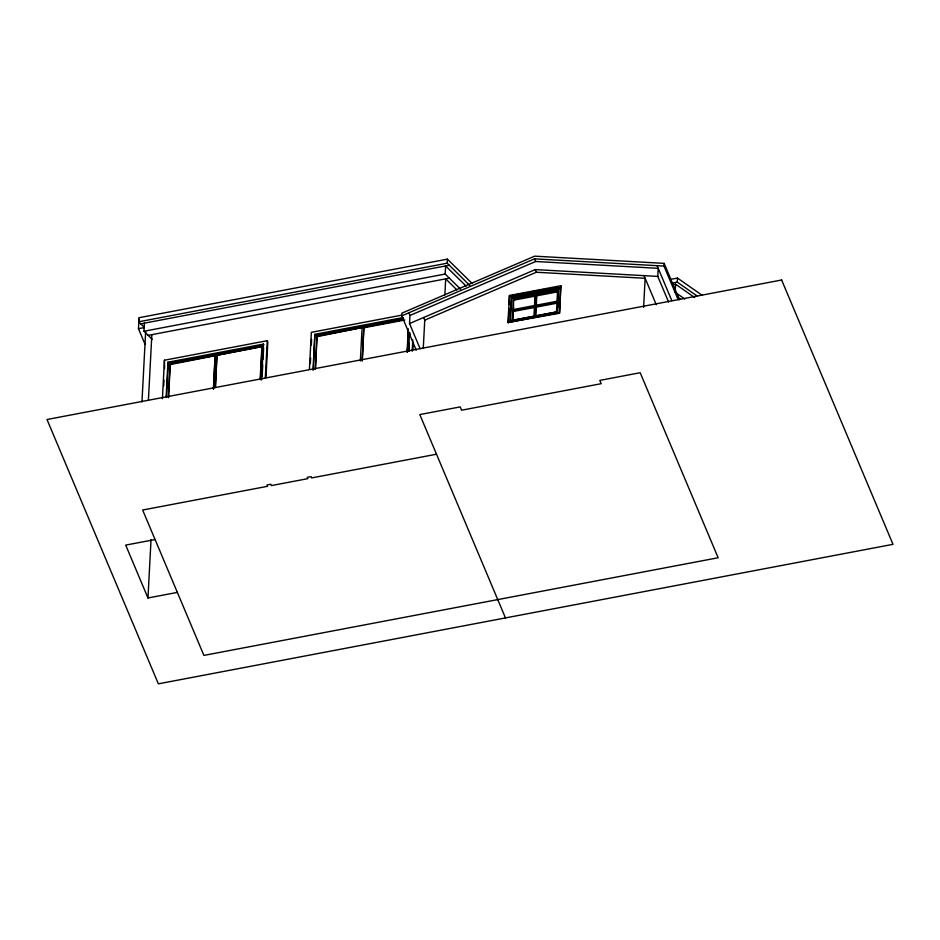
<?xml version="1.0" encoding="UTF-8"?>
<svg xmlns="http://www.w3.org/2000/svg" width="940" height="940" viewBox="0 0 940 940"><rect width="100%" height="100%" fill="white"/><g stroke="black" fill="none" stroke-linecap="round" stroke-linejoin="round"><path stroke-width="1.41" d="M143.832 326.897L138.65 321.786L138.862 317.744L447.405 259.146L472.045 283.398M145.16 344.534L138.474 328.671L138.967 319.224M152.292 339.411L143.985 331.244L144.407 323.149M141.975 401.838L145.653 331.585M148.391 400.416L151.845 334.652M177.355 592.4L147.968 597.981L151.035 539.607M162.409 398.724L164.418 360.22L267.266 340.691L267.829 342.007L265.961 377.669M163.713 385.788L164.007 380.077M164.606 368.68L164.418 360.22M166.145 396.692L167.954 362.217L263.459 344.087L263.788 344.874L168.284 363.016L166.486 397.479M168.319 397.185L170.058 364.015L261.884 346.578L170.281 364.544L168.542 397.714M213.427 388.902L215.166 355.731L216.999 355.39L215.331 387.115M213.533 389.172L215.049 355.473M215.448 387.374L216.882 355.12M260.145 379.748L261.884 346.578M260.439 378.832L260.827 371.617M261.05 367.293L261.802 352.876M261.579 379.983L263.459 344.087M262.131 376.47L262.742 364.978M263.036 359.245L263.635 347.753M265.327 377.774L267.266 340.691M309.401 369.397L311.352 332.325L401.345 315.229M310.341 363.592L310.635 357.882M311.305 345.051L311.61 339.352M312.997 370.219L314.877 334.323L403.26 317.544M313.408 369.573L314.877 334.323M315.241 369.279L316.98 336.109L403.19 319.741M315.546 368.363L316.98 336.109M360.349 360.995L362.088 327.837L363.921 327.484L362.182 360.654M362.299 360.913L363.815 327.226M416.244 350.209L401.768 315.852L401.909 313.149L534.696 256.162L664.122 263.365L679.432 299.719M407.067 351.842L408.277 328.765M407.29 352.371L407.525 348.047M407.666 345.156L408.43 330.739M420.098 348.67L409.523 323.56L409.946 315.464L408.829 312.82M408.571 350.644L409.476 333.418M408.912 351.443L409.358 342.83M409.734 335.651L409.887 332.772M412.178 351.29L412.778 339.88M412.883 349.762L413.259 342.63M423.305 347.741L424.751 320.14L423.635 317.497M460.623 289.226L445.184 274.045L445.607 265.95L466.123 286.136M444.855 294.925L445.689 278.851L456.946 289.931M469.8 285.431L447.193 263.188L447.405 259.146M508.023 322.455L509.433 295.477L560.863 285.713L559.664 313.22L508.023 322.455L559.441 312.691L560.863 285.713M508.246 322.984L508.987 308.79M509.21 304.525L509.433 295.477M511.196 296.476L509.927 320.763L557.678 311.692L558.947 287.405L511.196 296.476L511.76 297.804L510.561 320.646M513.522 298.803L512.394 320.387L556.468 312.01L557.596 290.425L513.522 298.803L513.546 310.376M512.946 321.703L513.205 309.577L534.508 305.535L535.048 295.278L536.517 295.007L536.317 306.052L536.517 295.007M533.92 316.862L534.449 306.616L513.146 310.658M535.307 297.534L534.848 306.322L534.508 305.535M535.389 316.58L535.929 306.334L557.232 302.292L557.279 301.211L535.976 305.253M535.8 315.911L535.929 306.334M557.925 296.147L557.62 301.998L557.279 301.211M558.536 307.298L558.83 301.587M643.618 307.345L645.134 278.287L536.352 272.236L424.751 320.14M668.575 302.01L657.789 276.407L658.212 268.323L535.671 261.496L409.946 315.464M678.163 299.719L663.981 266.055L664.122 263.365M675.249 290.954L675.602 284.209L672.735 284.75M697.433 296.206L677.27 282.106L677.482 278.052L670.267 279.427M401.768 315.852L534.554 258.853L663.981 266.055M409.523 323.56L535.248 269.592L657.789 276.407M138.65 321.786L447.193 263.188M140.742 323.842L449.285 265.245M138.474 328.671L143.985 327.625M143.985 331.244L445.184 274.045M148.167 335.357L449.367 278.158M511.078 295.736L513.945 295.195M516.8 294.643L523.944 293.292M531.077 291.941L533.944 291.388M536.799 290.848L543.943 289.497M315.217 335.11L403.589 318.331M511.76 297.804L559.512 288.733L558.947 287.405M317.203 336.637L361.982 327.566M364.038 327.755L404.811 319.999M514.074 300.118L535.377 296.077L535.048 295.278M536.857 295.795L558.16 291.752L557.596 290.425M513.487 311.446L534.789 307.404L534.449 306.616M536.258 307.122L557.561 303.079M671.501 283.199L677.27 282.106M436.501 454.22L311.61 477.931L311.058 476.615L307.227 477.344L307.791 478.66L271.366 485.581L270.814 484.253L266.983 484.981L267.536 486.309L142.645 510.021L203.898 655.403L718.148 557.749L640.187 372.722L599.79 380.395L601.177 383.696L461.599 410.204L460.201 406.903L419.804 414.575L505.473 617.921M155.076 539.537L125.702 545.106L147.968 597.981M677.482 278.052L702.38 295.466M675.602 284.209L694.731 297.58M675.178 292.305L684.778 299.014M677.811 297.404L680.102 299.014M657.095 265.679L671.83 300.659M644.029 275.643L656.273 304.724M534.554 258.853L535.671 261.496M535.248 269.592L536.352 272.236M167.954 362.217L168.284 363.016M781.634 280.002L47 419.51L158.367 683.838L893 544.331L781.634 280.002"/></g></svg>
